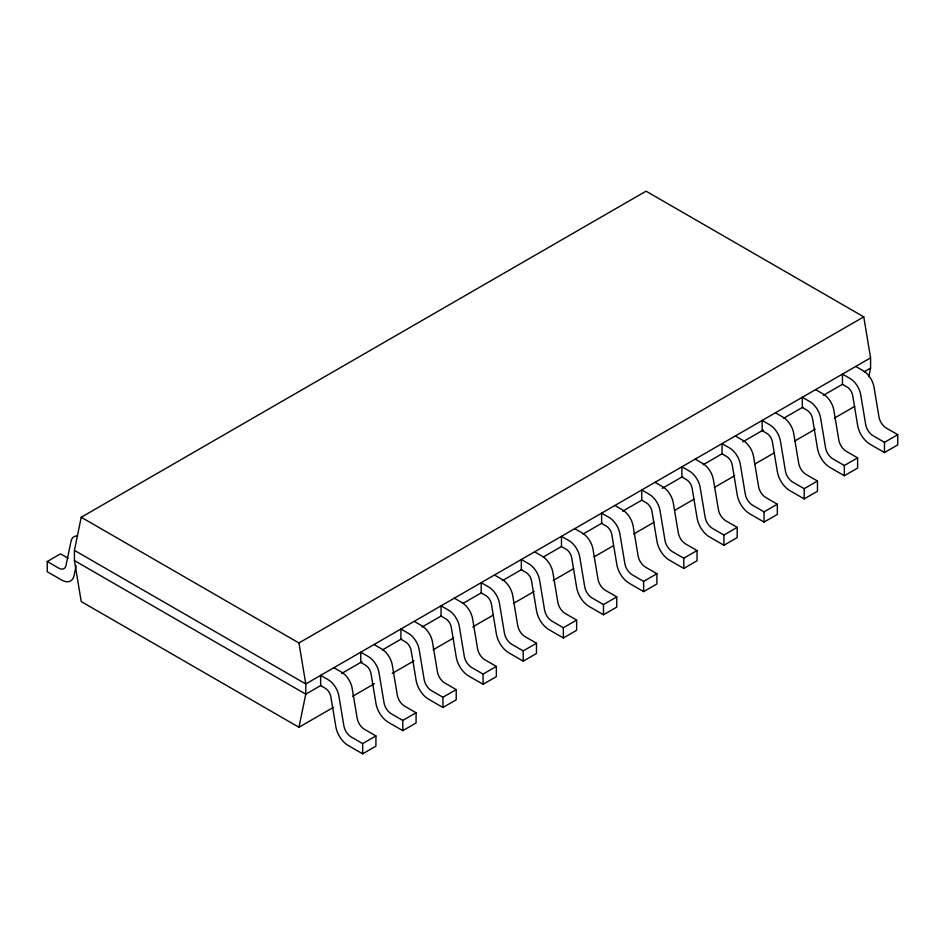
<?xml version="1.0" encoding="UTF-8"?>
<svg xmlns="http://www.w3.org/2000/svg" width="945" height="945" viewBox="0 0 945 945"><rect width="100%" height="100%" fill="white"/><g stroke="black" fill="none" stroke-linecap="round" stroke-linejoin="round"><path stroke-width="1.42" d="M362.656 753.826L362.656 743.609L375.921 735.942L375.921 746.16L362.656 753.826L348.292 745.534A18.002 10.395 60 0 1 335.841 726.705L330.833 696.701A8.08 4.666 60 0 0 325.257 688.255L320.627 685.586L320.627 675.368L328.128 679.691A15.581 8.989 60 0 1 338.901 695.981L343.885 725.902A10.631 6.131 60 0 0 351.233 737.017L362.656 743.609M402.794 730.65L402.794 720.433L416.072 712.766L416.072 722.984L402.794 730.65L388.43 722.358A18.002 10.395 60 0 1 375.98 703.529L370.983 673.525A8.08 4.666 60 0 0 365.396 665.079L360.766 662.41L360.766 652.192L368.266 656.515A15.581 8.989 60 0 1 379.039 672.805L384.024 702.726A10.631 6.131 60 0 0 391.372 713.841L402.794 720.433M442.933 707.474L442.933 697.256L456.211 689.59L456.211 699.808L442.933 707.474L428.569 699.182A18.002 10.395 60 0 1 416.119 680.365L411.122 650.349A8.08 4.666 60 0 0 405.535 641.903L400.916 639.233L400.916 629.016L408.405 633.339A15.581 8.989 60 0 1 419.178 649.628L424.163 679.549A10.631 6.131 60 0 0 431.511 690.665L442.933 697.256M483.072 684.298L483.072 674.08L496.349 666.414L496.349 676.644L483.072 684.298L468.708 676.018A18.002 10.395 60 0 1 456.258 657.188L451.261 627.173A8.08 4.666 60 0 0 445.674 618.727L441.055 616.057L441.055 605.839L448.544 610.163A15.581 8.989 60 0 1 459.317 626.452L464.302 656.373A10.631 6.131 60 0 0 471.649 667.489L483.072 674.08M523.211 661.134L523.211 650.904L536.488 643.25L536.488 653.467L523.211 661.134L508.859 652.841A18.002 10.395 60 0 1 496.397 634.012L491.4 603.997A8.08 4.666 60 0 0 485.813 595.551L481.194 592.881L481.194 582.663L488.683 586.999A15.581 8.989 60 0 1 499.456 603.288L504.441 633.209A10.631 6.131 60 0 0 511.788 644.313L523.211 650.904M563.35 637.958L563.35 627.74L576.627 620.074L576.627 630.291L563.35 637.958L548.998 629.665A18.002 10.395 60 0 1 536.536 610.836L531.539 580.821A8.08 4.666 60 0 0 525.952 572.386L521.333 569.717L521.333 559.487L528.822 563.822A15.581 8.989 60 0 1 539.595 580.112L544.58 610.033A10.631 6.131 60 0 0 551.939 621.137L563.35 627.74M603.489 614.782L603.489 604.564L616.766 596.897L616.766 607.115L603.489 614.782L589.137 606.489A18.002 10.395 60 0 1 576.686 587.66L571.678 557.656A8.08 4.666 60 0 0 566.09 549.21L561.472 546.541L561.472 536.323L568.961 540.646A15.581 8.989 60 0 1 579.734 556.936L584.731 586.857A10.631 6.131 60 0 0 592.078 597.972L603.489 604.564M643.628 591.605L643.628 581.388L656.905 573.721L656.905 583.939L643.628 591.605L629.275 583.313A18.002 10.395 60 0 1 616.825 564.484L611.817 534.48A8.08 4.666 60 0 0 606.229 526.034L601.611 523.365L601.611 513.147L609.112 517.47A15.581 8.989 60 0 1 619.873 533.76L624.869 563.681A10.631 6.131 60 0 0 632.217 574.796L643.628 581.388M683.778 568.429L683.778 558.212L697.044 550.545L697.044 560.763L683.778 568.429L669.414 560.137A18.002 10.395 60 0 1 656.964 541.308L651.955 511.304A8.08 4.666 60 0 0 646.38 502.858L641.749 500.188L641.749 489.971L649.25 494.294A15.581 8.989 60 0 1 660.023 510.583L665.008 540.505A10.631 6.131 60 0 0 672.356 551.62L683.778 558.212M723.917 545.253L723.917 535.035L737.194 527.369L737.194 537.587L723.917 545.253L709.553 536.961A18.002 10.395 60 0 1 697.103 518.132L692.106 488.128A8.08 4.666 60 0 0 686.519 479.682L681.888 477.012L681.888 466.795L689.389 471.118A15.581 8.989 60 0 1 700.162 487.407L705.147 517.328A10.631 6.131 60 0 0 712.495 528.444L723.917 535.035M764.056 522.077L764.056 511.859L777.333 504.193L777.333 514.411L764.056 522.077L749.692 513.785A18.002 10.395 60 0 1 737.242 494.956L732.245 464.952A8.08 4.666 60 0 0 726.658 456.506L722.039 453.836L722.039 443.618L729.528 447.942A15.581 8.989 60 0 1 740.301 464.231L745.286 494.152A10.631 6.131 60 0 0 752.633 505.268L764.056 511.859M804.195 498.901L804.195 488.683L817.472 481.017L817.472 491.235L804.195 498.901L789.831 490.609A18.002 10.395 60 0 1 777.381 471.791L772.384 441.776A8.08 4.666 60 0 0 766.797 433.33L762.178 430.66L762.178 420.442L769.667 424.766A15.581 8.989 60 0 1 780.44 441.055L785.425 470.976A10.631 6.131 60 0 0 792.772 482.092L804.195 488.683M842.456 384.308L842.456 374.09L849.945 378.425A15.581 8.989 60 0 1 860.718 394.715L865.703 424.636A10.631 6.131 60 0 0 873.062 435.739L884.473 442.331L897.75 434.676L897.75 444.894L884.473 452.56L870.121 444.268A18.002 10.395 60 0 1 857.658 425.439L852.662 395.423A8.08 4.666 60 0 0 847.074 386.978L842.456 384.308L823.308 395.364M844.334 475.725L844.334 465.507L857.611 457.853L857.611 468.07L844.334 475.725L829.982 467.444A18.002 10.395 60 0 1 817.519 448.615L812.523 418.6A8.08 4.666 60 0 0 806.935 410.154L802.317 407.484L802.317 397.266L809.806 401.59A15.581 8.989 60 0 1 820.579 417.879L825.564 447.8A10.631 6.131 60 0 0 832.911 458.916L844.334 465.507M884.473 452.56L884.473 442.331M333.455 707.344L298.951 727.272L81.235 601.563L74.419 560.586L74.419 550.368L81.235 517.258L646.049 191.173L863.765 316.87L870.581 357.86L870.581 368.077L868.809 376.712M76.12 565.594L74.064 575.576A18.002 10.395 60 0 1 61.614 580.017L47.25 571.737L47.25 561.507L60.527 553.853L68.134 558.247M298.951 727.272L305.778 694.162L305.778 683.944L298.951 642.966L81.235 517.258M298.951 642.966L863.765 316.87M870.581 357.86L305.778 683.944L74.419 550.368M321.111 685.314L305.778 694.162L74.419 560.586M341.558 673.501L362.006 661.701M382.441 649.9L401.613 638.832M422.061 627.031L441.232 615.963M462.955 603.418L480.84 593.094M502.563 580.549L521.735 569.481M543.458 556.936L561.342 546.612M583.065 534.067L602.237 522.998M622.684 511.198L641.844 500.129M662.291 488.329L682.739 476.528M703.186 464.716L722.358 453.647M742.805 441.847L763.241 430.046M783.688 418.245L802.86 407.177M864.191 371.763L870.581 368.077M352.627 696.288L374.35 683.743M392.234 673.407L413.957 660.874M433.129 649.806L453.576 638.005M472.748 626.937L493.184 615.124M513.631 603.323L534.079 591.523M553.25 580.454L573.698 568.654M594.145 556.841L613.305 545.785M633.752 533.972L654.2 522.172M674.647 510.371L693.807 499.303M714.255 487.502L734.702 475.689M755.149 463.889L774.321 452.82M794.757 441.02L815.204 429.219M834.376 418.151L854.823 406.338M855.733 366.436L863.222 370.759A15.581 8.989 60 0 1 873.995 387.048L878.98 416.969A10.631 6.131 60 0 0 886.327 428.085L897.75 434.676M815.594 389.6L823.083 393.935A15.581 8.989 60 0 1 833.856 410.224L838.841 440.146A10.631 6.131 60 0 0 846.188 451.249L857.611 457.853M775.443 412.776L782.944 417.111A15.581 8.989 60 0 1 793.717 433.401L798.702 463.322A10.631 6.131 60 0 0 806.05 474.425L817.472 481.017M735.304 435.952L742.805 440.276A15.581 8.989 60 0 1 753.578 456.565L758.563 486.486A10.631 6.131 60 0 0 765.911 497.602L777.333 504.193M695.166 459.128L702.667 463.452A15.581 8.989 60 0 1 713.428 479.741L718.424 509.662A10.631 6.131 60 0 0 725.772 520.778L737.194 527.369M655.027 482.304L662.516 486.628A15.581 8.989 60 0 1 673.289 502.917L678.286 532.838A10.631 6.131 60 0 0 685.633 543.954L697.044 550.545M614.888 505.481L622.377 509.804A15.581 8.989 60 0 1 633.15 526.093L638.135 556.014A10.631 6.131 60 0 0 645.494 567.13L656.905 573.721M574.749 528.657L582.238 532.98A15.581 8.989 60 0 1 593.011 549.269L597.996 579.19A10.631 6.131 60 0 0 605.355 590.306L616.766 596.897M534.61 551.833L542.099 556.156A15.581 8.989 60 0 1 552.872 572.446L557.857 602.367A10.631 6.131 60 0 0 565.204 613.482L576.627 620.074M494.471 575.009L501.96 579.332A15.581 8.989 60 0 1 512.733 595.622L517.718 625.543A10.631 6.131 60 0 0 525.066 636.658L536.488 643.25M454.321 598.173L461.821 602.508A15.581 8.989 60 0 1 472.594 618.798L477.579 648.719A10.631 6.131 60 0 0 484.927 659.823L496.349 666.414M414.182 621.349L421.683 625.684A15.581 8.989 60 0 1 432.456 641.962L437.44 671.895A10.631 6.131 60 0 0 444.788 682.999L456.211 689.59M374.043 644.525L381.544 648.849A15.581 8.989 60 0 1 392.317 665.138L397.302 695.059A10.631 6.131 60 0 0 404.649 706.175L416.072 712.766M333.904 667.702L341.393 672.025A15.581 8.989 60 0 1 352.166 688.314L357.163 718.235A10.631 6.131 60 0 0 364.51 729.351L375.921 735.942M47.25 561.507L58.673 568.11A10.631 6.131 60 0 0 66.02 565.476L71.005 541.32A15.581 8.989 60 0 1 77.714 536.016"/></g></svg>
